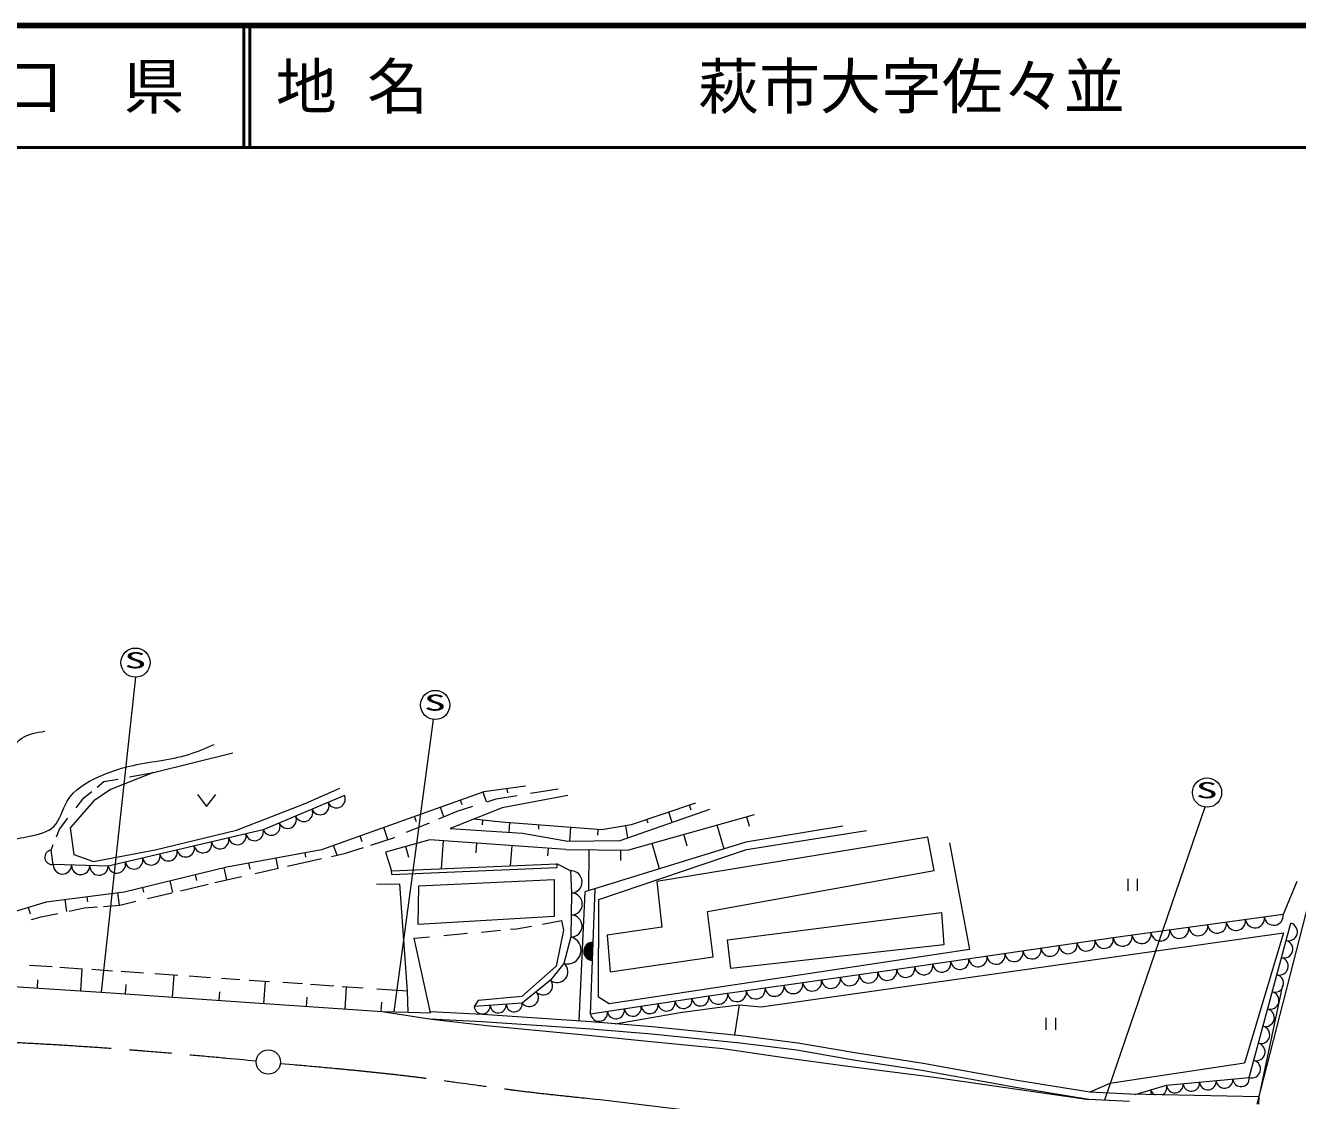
# Model space of a CAD drawing. Units: millimetres, scale not verified. Extents: x 40000 to 680000, y 20000 to 380000.
# Drawn here: x 349838 to 454202, y 291802 to 380000 of the extents above; entities that cross this region are included whole.
import ezdxf
from ezdxf.enums import TextEntityAlignment as Align

# ---------------------------------------------------------------- set-up
doc = ezdxf.new("R2010")
doc.units = ezdxf.units.MM
doc.header["$LTSCALE"] = 1000
doc.linetypes.add('CHAIN', pattern=[18.5, 12, -1.5, 3.5, -1.5])
for name, color, linetype, lineweight in [('M-BGD', 7, 'Continuous', 13), ('M-BMK', 2, 'CHAIN', 13), ('M-BMK-SRVR', 3, 'Continuous', 13), ('M-STR-STR3', 7, 'Continuous', 13), ('M-STR-STRC', 7, 'Continuous', 13), ('M-TTL', 2, 'Continuous', 140), ('M-TTL-LINE', 7, 'Continuous', 50)]:
    doc.layers.add(name, color=color, linetype=linetype, lineweight=lineweight)
doc.layers.add('M-TTL-TXT', color=7, linetype='Continuous')
doc.styles.add('ＭＳ ゴシック', font='')
doc.styles.get('ＭＳ ゴシック').set_extended_font_data('MS Gothic')

msp = doc.modelspace()

# ---------------------------------------------------------------- linework, layer by layer
at = {"layer": 'M-BGD'}
for p, q in [((360357, 318711), (366857, 320327)), ((360357, 318711), (356805, 317318)), ((358367, 318346), (360357, 318711)), ((356805, 317318), (355453, 316389)), ((355734, 317524), (356280, 317964)), ((356280, 317964), (357448, 318178)), ((372792, 316170), (375638, 317442)), ((390857, 317589), (387437, 317129)), ((389417, 317058), (389372, 317389)), ((391264, 317007), (393541, 317383)), ((355453, 316389), (353515, 314168)), ((354000, 315828), (354625, 316631)), ((354625, 316631), (355291, 317167)), ((363946, 316911), (364696, 315912)), ((364696, 315912), (365446, 316912)), ((376021, 316816), (369340, 314009)), ((387437, 317129), (383149, 315596)), ((385680, 316065), (385542, 316452)), ((387674, 316299), (387384, 317110)), ((387719, 316313), (388443, 316542)), ((388443, 316542), (390192, 316831)), ((394325, 316823), (388947, 315814)), ((367140, 313989), (372792, 316170)), ((383149, 315596), (378248, 313860)), ((383760, 314915), (385249, 315533)), ((384155, 315079), (383877, 315857)), ((388947, 315814), (384689, 314132)), ((385249, 315533), (386544, 315942)), ((398640, 313126), (405979, 315704)), ((409630, 315243), (399323, 312336)), ((404802, 316208), (399536, 314415)), ((402900, 314622), (402614, 315463)), ((404466, 315638), (404327, 316046)), ((352627, 314067), (353324, 314962)), ((353515, 314168), (353798, 311988)), ((379577, 313219), (379227, 314207)), ((381102, 313811), (382993, 314596)), ((381908, 314656), (381751, 315101)), ((388891, 314637), (386605, 314889)), ((387334, 314431), (387375, 314804)), ((397127, 314022), (388891, 314637)), ((389533, 313813), (389591, 314585)), ((391944, 314054), (391970, 314407)), ((394489, 313071), (394574, 314213)), ((399536, 314415), (397127, 314022)), ((399258, 313343), (399095, 314343)), ((400923, 314571), (400826, 314854)), ((407150, 312438), (406600, 314388)), ((416887, 314323), (408946, 312991)), ((409248, 314297), (409029, 315073)), ((352375, 313437), (352627, 314067)), ((369340, 314009), (356624, 311020)), ((360479, 312373), (367140, 313989)), ((378248, 313860), (374113, 312379)), ((377468, 313031), (377294, 313518)), ((378170, 312763), (380030, 313366)), ((383008, 313180), (379367, 312170)), ((380030, 313366), (380152, 313417)), ((394158, 312397), (383008, 313180)), ((383964, 310828), (384124, 313101)), ((384689, 314132), (390628, 313741)), ((390628, 313741), (394326, 313069)), ((394326, 313069), (398640, 313126)), ((396794, 313573), (396830, 314044)), ((423869, 313407), (401627, 309767)), ((404122, 312679), (403858, 313615)), ((408988, 312391), (418830, 313957)), ((424389, 310668), (423869, 313407)), ((351941, 312351), (352124, 312809)), ((352123, 311161), (351941, 312351)), ((355433, 311423), (360479, 312373)), ((374113, 312379), (366353, 310948)), ((372848, 311767), (372780, 312133)), ((374954, 311835), (376108, 312095)), ((375403, 311937), (375116, 312738)), ((376108, 312095), (377572, 312570)), ((379367, 312170), (379871, 310658)), ((381279, 311747), (381034, 312632)), ((386818, 312126), (386873, 312908)), ((389642, 311063), (389757, 312706)), ((392701, 311887), (392744, 312496)), ((394158, 312397), (399323, 312336)), ((408946, 312991), (395724, 308918)), ((396050, 309019), (396090, 312374)), ((396892, 308296), (408988, 312391)), ((398687, 311509), (398697, 312344)), ((401844, 310804), (401258, 312882)), ((425638, 312946), (427295, 304207)), ((356624, 311020), (352123, 311161)), ((353798, 311988), (355433, 311423)), ((368263, 310774), (368169, 311283)), ((370577, 310849), (370420, 311698)), ((371334, 311020), (374134, 311651)), ((379871, 310658), (393430, 311220)), ((394543, 310652), (393430, 311220)), ((393430, 311220), (393442, 310920)), ((366353, 310948), (357930, 308905)), ((363899, 309867), (363788, 310326)), ((365378, 309678), (367576, 310173)), ((366371, 309901), (366131, 310894)), ((368687, 310423), (370602, 310855)), ((379884, 310358), (379871, 310658)), ((379884, 310358), (393442, 310920)), ((394543, 310652), (394634, 308826)), ((405783, 307312), (424389, 310668)), ((440300, 308996), (440300, 309996)), ((441050, 309997), (441050, 308997)), ((359550, 308900), (359459, 309276)), ((361934, 308867), (361703, 309820)), ((362564, 309016), (364828, 309554)), ((380553, 309556), (378648, 309518)), ((381189, 300779), (380553, 309556)), ((382057, 306232), (382113, 309426)), ((382113, 309426), (393206, 309931)), ((393206, 309931), (393206, 306906)), ((395724, 308918), (395242, 298356)), ((396198, 298897), (396579, 309181)), ((401627, 309767), (402052, 306037)), ((454144, 309767), (453023, 307069)), ((351548, 308087), (346597, 306606)), ((357930, 308905), (351548, 308087)), ((353224, 307305), (353099, 308286)), ((354960, 308110), (354907, 308517)), ((357551, 307832), (357422, 308840)), ((357582, 307834), (358896, 308146)), ((359860, 308375), (361853, 308848)), ((394634, 308826), (394589, 305220)), ((396847, 300293), (396892, 308296)), ((350256, 307094), (350090, 307651)), ((350342, 306656), (351121, 306862)), ((351121, 306862), (352487, 307150)), ((353426, 307348), (354669, 307610)), ((354669, 307610), (355762, 307694)), ((356255, 307732), (357582, 307834)), ((393206, 306906), (382057, 306232)), ((406256, 303582), (405783, 307312)), ((407436, 304999), (425003, 307221)), ((425003, 307221), (425193, 304576)), ((453023, 307069), (439080, 305140)), ((389644, 305852), (390125, 305897)), ((390125, 305897), (391357, 306121)), ((392253, 306284), (393823, 306570)), ((393823, 306570), (393991, 305786)), ((402052, 306037), (397566, 305375)), ((450245, 293685), (453655, 306343)), ((381721, 305111), (382987, 305230)), ((383067, 299005), (381721, 305111)), ((384155, 305339), (386115, 305522)), ((387252, 305628), (388816, 305775)), ((393991, 305786), (393375, 302816)), ((394589, 305220), (394019, 303051)), ((397566, 305375), (397802, 302353)), ((407720, 302637), (407436, 304999)), ((410202, 299478), (453051, 305568)), ((439080, 305140), (421318, 302545)), ((453051, 305568), (449844, 294872)), ((427295, 304207), (397721, 299741)), ((425193, 304576), (407720, 302637)), ((352044, 302762), (350159, 302890)), ((354519, 302594), (352663, 302720)), ((393375, 302816), (390574, 300350)), ((394019, 303051), (392900, 301682)), ((397802, 302353), (406256, 303582)), ((350835, 301706), (350793, 301026)), ((354456, 302598), (354344, 300806)), ((356991, 302425), (355294, 302541)), ((359527, 302253), (357684, 302378)), ((362346, 302061), (360451, 302190)), ((362003, 302084), (361877, 300291)), ((365021, 301879), (363282, 301997)), ((367437, 301715), (365927, 301817)), ((369848, 301550), (368187, 301663)), ((392900, 301682), (390599, 299783)), ((421318, 302545), (405903, 300370)), ((348843, 301147), (356052, 300700)), ((356052, 300700), (368266, 299843)), ((358071, 301329), (358017, 300562)), ((365747, 300733), (365697, 300023)), ((369499, 301574), (369374, 299767)), ((372572, 301365), (370941, 301476)), ((375131, 301191), (373229, 301320)), ((377558, 301026), (375833, 301143)), ((376163, 301121), (376038, 299308)), ((381189, 300779), (378676, 300950)), ((381227, 299060), (381189, 300779)), ((451042, 292106), (452997, 301255)), ((368266, 299843), (379098, 299097)), ((372920, 300293), (372867, 299526)), ((379055, 299885), (379001, 299104)), ((386988, 300014), (386659, 299525)), ((390599, 299783), (386659, 299525)), ((390574, 300350), (386988, 300014)), ((405903, 300370), (396198, 298897)), ((397721, 299741), (396847, 300293)), ((406581, 299431), (408403, 299643)), ((408403, 299643), (408002, 297174)), ((408403, 299643), (410202, 299478)), ((379098, 299097), (381227, 299060)), ((379098, 299097), (383141, 298475)), ((381227, 299060), (383067, 299005)), ((387301, 298251), (383011, 298482)), ((387337, 298850), (383043, 299081)), ((396263, 298252), (387337, 298850)), ((398207, 298097), (403557, 299035)), ((403557, 299035), (406581, 299431)), ((433589, 297593), (433588, 298593)), ((434338, 298594), (434339, 297594)), ((383141, 298475), (387945, 297932)), ((396220, 297653), (387301, 298251)), ((387945, 297932), (396007, 297158)), ((401211, 297255), (396220, 297653)), ((401265, 297852), (396263, 298252)), ((408534, 297120), (401265, 297852)), ((396007, 297158), (401434, 296632)), ((408466, 296524), (401211, 297255)), ((401434, 296632), (407046, 296075)), ((413125, 295925), (408466, 296524)), ((413214, 296519), (408534, 297120)), ((417881, 295720), (413214, 296519)), ((407046, 296075), (412070, 295331)), ((417784, 295127), (413125, 295925)), ((423474, 294855), (417881, 295720)), ((412070, 295331), (417310, 294619)), ((417310, 294619), (424194, 293752)), ((423375, 294263), (417784, 295127)), ((431197, 293458), (423474, 294855)), ((449844, 294872), (438814, 293199)), ((431096, 292867), (423375, 294263)), ((424194, 293752), (437087, 291899)), ((437151, 292496), (431197, 293458)), ((443453, 293055), (450245, 293685)), ((437087, 291899), (431096, 292867)), ((438814, 293199), (437151, 292496)), ((440442, 292321), (437151, 292496)), ((451042, 292106), (440442, 292321)), ((440888, 292312), (443453, 293055)), ((440420, 291722), (437087, 291899)), ((451030, 291506), (451042, 292106))]:
    msp.add_line(p, q, dxfattribs=at)
for centre, radius, start, end in [((374017, 315974), 725, 202.78809, 22.78809), ((375353, 316535), 725, 202.78809, 22.78809), ((372681, 315413), 725, 202.78809, 22.78809), ((370008, 314290), 725, 202.78809, 22.78809), ((371345, 314851), 725, 202.78809, 22.78809), ((365808, 313179), 726, 193.22887, 13.22887), ((367221, 313511), 726, 193.22887, 13.22887), ((368634, 313843), 726, 193.22887, 13.22887), ((352032, 311756), 602, 98.68181, 278.68181), ((361569, 312182), 726, 193.22887, 13.22887), ((362982, 312515), 726, 193.22887, 13.22887), ((364395, 312847), 726, 193.22887, 13.22887), ((352873, 311137), 751, 178.2107, 358.2107), ((354374, 311090), 751, 178.2107, 358.2107), ((355874, 311043), 751, 178.2107, 358.2107), ((357331, 311186), 726, 193.22887, 13.22887), ((358744, 311518), 726, 193.22887, 13.22887), ((360157, 311850), 726, 193.22887, 13.22887), ((394588, 309739), 914, 272.87104, 92.87104), ((394623, 307925), 902, 269.28341, 89.28341), ((394600, 306121), 902, 269.28341, 89.28341), ((450700, 306747), 782, 187.87656, 7.87656), ((452249, 306962), 782, 187.87656, 7.87656), ((444502, 305890), 782, 187.87656, 7.87656), ((446052, 306104), 782, 187.87656, 7.87656), ((447601, 306319), 782, 187.87656, 7.87656), ((449150, 306533), 782, 187.87656, 7.87656), ((453465, 305639), 728, 254.92557, 74.92557), ((394304, 304136), 1121, 255.26507, 75.26507), ((396389, 304039), 750, 87.87995, 267.87995), ((436860, 304816), 748, 188.31269, 8.31269), ((438340, 305032), 748, 188.31269, 8.31269), ((439855, 305247), 782, 187.87656, 7.87656), ((441404, 305461), 782, 187.87656, 7.87656), ((442953, 305676), 782, 187.87656, 7.87656), ((453086, 304233), 728, 254.92557, 74.92557), ((396389, 304039), 700, 87.87995, 267.87995), ((396389, 304039), 650, 87.87995, 267.87995), ((396389, 304039), 600, 87.87995, 267.87995), ((396389, 304039), 550, 87.87995, 267.87995), ((396389, 304039), 500, 87.87995, 267.87995), ((396389, 304039), 450, 87.87995, 267.87995), ((396389, 304039), 400, 87.87995, 267.87995), ((396389, 304039), 350, 87.87995, 267.87995), ((396389, 304039), 300, 87.87995, 267.87995), ((396389, 304039), 250, 87.87995, 267.87995), ((396389, 304039), 200, 87.87995, 267.87995), ((396389, 304039), 150, 87.87995, 267.87995), ((396389, 304039), 100, 87.87995, 267.87995), ((396389, 304039), 50, 87.87995, 267.87995), ((429459, 303734), 748, 188.31269, 8.31269), ((430939, 303951), 748, 188.31269, 8.31269), ((432419, 304167), 748, 188.31269, 8.31269), ((433899, 304383), 748, 188.31269, 8.31269), ((435379, 304599), 748, 188.31269, 8.31269), ((393460, 302366), 884, 230.77126, 50.77126), ((422058, 302653), 748, 188.31269, 8.31269), ((423538, 302869), 748, 188.31269, 8.31269), ((425018, 303085), 748, 188.31269, 8.31269), ((426498, 303302), 748, 188.31269, 8.31269), ((427979, 303518), 748, 188.31269, 8.31269), ((452708, 302826), 728, 254.92557, 74.92557), ((392325, 301207), 746, 219.52394, 39.52394), ((414381, 301566), 778, 188.02932, 8.02932), ((415922, 301784), 778, 188.02932, 8.02932), ((417464, 302001), 778, 188.02932, 8.02932), ((419005, 302219), 778, 188.02932, 8.02932), ((420547, 302436), 778, 188.02932, 8.02932), ((452329, 301420), 728, 254.92557, 74.92557), ((391174, 300258), 746, 219.52394, 39.52394), ((406674, 300479), 778, 188.02932, 8.02932), ((408215, 300696), 778, 188.02932, 8.02932), ((409756, 300914), 778, 188.02932, 8.02932), ((411298, 301131), 778, 188.02932, 8.02932), ((412839, 301349), 778, 188.02932, 8.02932), ((451950, 300014), 728, 254.92557, 74.92557), ((387316, 299568), 658, 183.75017, 3.75017), ((388629, 299654), 658, 183.75017, 3.75017), ((389942, 299740), 658, 183.75017, 3.75017), ((399664, 299423), 701, 188.63041, 8.63041), ((401051, 299634), 701, 188.63041, 8.63041), ((402437, 299844), 701, 188.63041, 8.63041), ((403823, 300055), 701, 188.63041, 8.63041), ((405210, 300265), 701, 188.63041, 8.63041), ((396892, 299003), 701, 188.63041, 8.63041), ((398278, 299213), 701, 188.63041, 8.63041), ((451571, 298607), 728, 254.92557, 74.92557), ((451192, 297201), 728, 254.92557, 74.92557), ((450813, 295794), 728, 254.92557, 74.92557), ((450435, 294388), 728, 254.92557, 74.92557), ((445491, 293244), 682, 185.29408, 5.29408), ((446849, 293370), 682, 185.29408, 5.29408), ((448207, 293496), 682, 185.29408, 5.29408), ((449566, 293622), 682, 185.29408, 5.29408), ((441529, 292498), 668, 341.52224, 16.1524), ((442812, 292869), 668, 196.1524, 244.6004), ((442812, 292869), 668, 298.1492, 16.1524), ((444132, 293118), 682, 185.29408, 5.29408)]:
    msp.add_arc(centre, radius, start, end, dxfattribs=at)
for points, knots in [([(339658, 321063), (340019, 320716), (340381, 320369), (340806, 320144), (341479, 319788), (342311, 319739), (343102, 319743), (344095, 319748), (345023, 319835), (346029, 319858), (346687, 319873), (347378, 319861), (347923, 320146), (348526, 320460), (348951, 321137), (349530, 321523), (350071, 321884), (350748, 321991), (351424, 322098)], [0, 0, 0, 0, 1, 1, 1, 2, 2, 2, 3, 3, 3, 4, 4, 4, 5, 5, 5, 6, 6, 6, 6]), ([(343103, 313315), (343752, 313301), (344401, 313287), (345054, 313258), (346130, 313209), (347217, 313120), (348268, 313201), (348895, 313249), (349509, 313357), (350163, 313488), (350900, 313636), (351687, 313813), (352171, 314292), (352694, 314808), (352863, 315675), (353261, 316358), (353819, 317314), (354827, 317909), (355844, 318367), (356673, 318741), (357509, 319024), (358369, 319229), (359974, 319610), (361668, 319717), (363248, 320205), (363952, 320423), (364633, 320716), (365314, 321009)], [0, 0, 0, 0, 1, 1, 1, 2, 2, 2, 3, 3, 3, 4, 4, 4, 5, 5, 5, 6, 6, 6, 7, 7, 7, 8, 8, 8, 9, 9, 9, 9])]:
    msp.add_open_spline(points, degree=3, knots=knots, dxfattribs=at)
at = {"layer": 'M-BMK'}
msp.add_line((396998, 291885), (468070, 283320), dxfattribs=at)
for points, knots in [([(270960, 295232), (274368, 295588), (277775, 295944), (281190, 296221), (285988, 296610), (290800, 296842), (295612, 296992), (301100, 297164), (306589, 297228), (312079, 297273), (317128, 297314), (322177, 297339), (327226, 297275), (331071, 297226), (334915, 297126), (338759, 296999), (345088, 296789), (351415, 296507), (357728, 296029), (361412, 295750), (365091, 295405), (368771, 295060)], [0, 0, 0, 0, 1, 1, 1, 2, 2, 2, 3, 3, 3, 4, 4, 4, 5, 5, 5, 6, 6, 6, 7, 7, 7, 7]), ([(370767, 294849), (374472, 294524), (378177, 294199), (381866, 293741), (384627, 293398), (387379, 292980), (390140, 292636), (392422, 292352), (394710, 292118), (396998, 291885)], [0, 0, 0, 0, 1, 1, 1, 2, 2, 2, 3, 3, 3, 3])]:
    msp.add_open_spline(points, degree=3, knots=knots, dxfattribs=at)
at = {"layer": 'M-BMK-SRVR'}
msp.add_circle((369768, 294965), 1000, dxfattribs=at)
at = {"layer": 'M-STR-STR3'}
msp.add_line((450884, 291509), (459485, 325101), dxfattribs=at)
at = {"layer": 'M-STR-STRC'}
for p, q in [((358860, 326528), (356037, 300701)), ((383297, 323063), (380053, 299081)), ((446594, 315881), (438364, 291831))]:
    msp.add_line(p, q, dxfattribs=at)
for centre in [(358867, 327728), (383453, 324253), (446776, 317067)]:
    msp.add_circle(centre, 1200, dxfattribs=at)
at = {"layer": 'M-TTL'}
msp.add_line((680000, 380000), (40000, 380000), dxfattribs=at)
at = {"layer": 'M-TTL-LINE'}
for p, q in [((367750, 380000), (367750, 370000)), ((368250, 380000), (368250, 370000)), ((40000, 370000), (680000, 370000))]:
    msp.add_line(p, q, dxfattribs=at)

# ---------------------------------------------------------------- texts
at = {"layer": 'M-STR-STRC', "style": 'ＭＳ ゴシック', "width": 2}
for p in [(357949, 326865), (382534, 323390), (445857, 316204)]:
    msp.add_text('S', height=1320, rotation=0.009, dxfattribs=at).set_placement(p, align=Align.BOTTOM_LEFT)
at = {"layer": 'M-TTL-TXT', "style": 'ＭＳ ゴシック'}
msp.add_text('山\u3000口\u3000県', height=3666, dxfattribs=at).set_placement((350375, 375000), align=Align.MIDDLE_CENTER)
for s, p in [('地 名', (370380, 375000)), ('萩市大字佐々並', (405024, 375000))]:
    msp.add_text(s, height=3666, dxfattribs=at).set_placement(p, align=Align.MIDDLE_LEFT)

doc.saveas('drawing.dxf')
